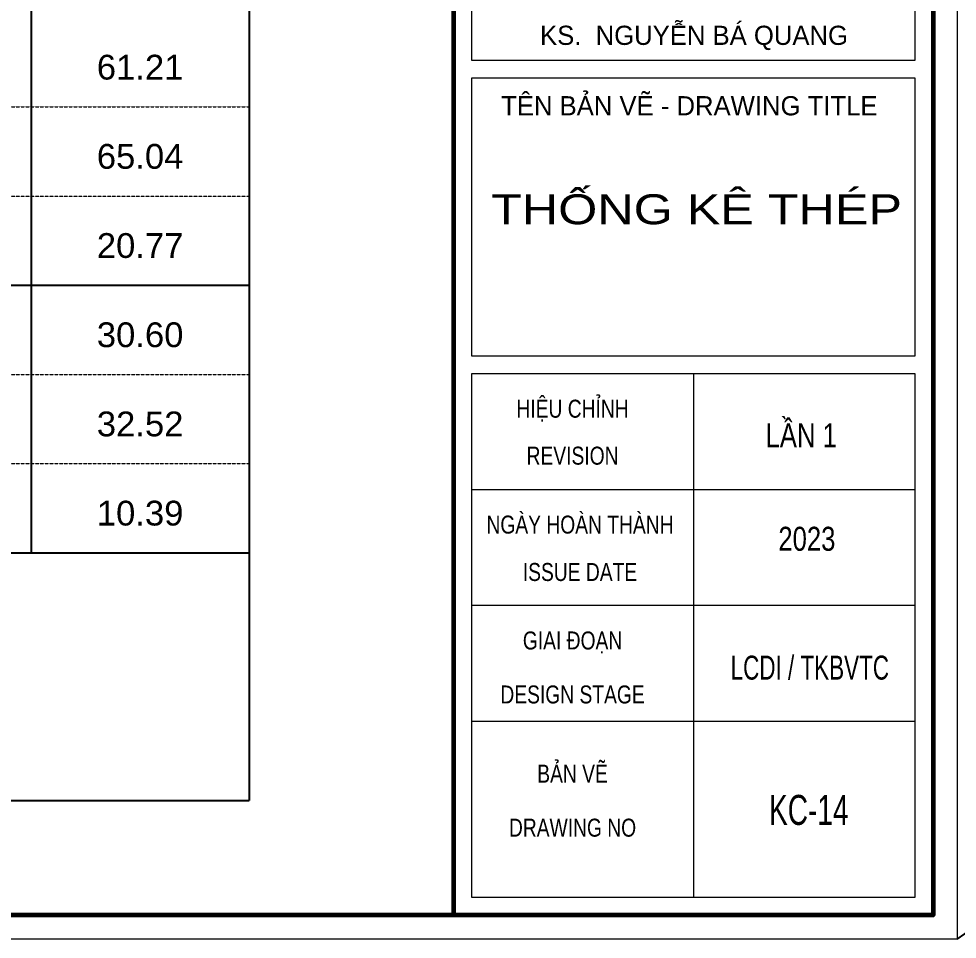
# Model space of a CAD drawing. Header units: millimetres. Extents: x -295047 to 263296, y -724756 to -308748.
# Drawn here: x 223434 to 229696, y -368365 to -362223 of the extents above; entities that cross this region are included whole.
import ezdxf
from ezdxf.enums import TextEntityAlignment as Align

# ---------------------------------------------------------------- set-up
doc = ezdxf.new("R2010")
doc.units = ezdxf.units.MM
doc.header["$MEASUREMENT"] = 0
doc.linetypes.add('HIDDEN', pattern=[0.375, 0.25, -0.125])
doc.layers.get('Defpoints').update_dxf_attribs({"color": 1})
doc.layers.add('KCS_Plotter', color=11, linetype='Continuous', plot=False)
for name, color, linetype, lineweight in [('Khungten_LCDI', 7, 'Continuous', 5), ('LC MANH DUT', 35, 'HIDDEN', 5), ('LC Net thay', 7, 'Continuous', 25), ('LC Text1', 3, 'Continuous', 20)]:
    doc.layers.add(name, color=color, linetype=linetype, lineweight=lineweight)
doc.styles.add('Hoa', font='micross.ttf')
doc.styles.add('Khungten', font='VHAVAN.TTF', dxfattribs={"width": 0.9, "height": 5000})
doc.styles.add('Title', font='VHBLACK.TTF', dxfattribs={"width": 0.8})
doc.styles.add('VNAVANTH', font='VHAVANB.TTF', dxfattribs={"width": 0.6})

# ---------------------------------------------------------------- blocks, each defined once
blk = doc.blocks.new('lcdi KC')
at = {"layer": 'Defpoints', "lineweight": 0}
blk.add_lwpolyline([(-1200, -14850), (-1200, 14850), (40800, 14850), (40800, -14850)], close=True, dxfattribs=at)
at = {"layer": 'Khungten_LCDI', "color": 5, "lineweight": 60}
blk.add_line((36600, 14650), (36600, -14650), dxfattribs=at)
at = {"layer": 'Khungten_LCDI', "color": 5, "lineweight": 25}
blk.add_line((40600, -14650), (40600, 14650), dxfattribs=at)
at = {"layer": 'Khungten_LCDI', "color": 9, "lineweight": 15}
for p, q in [((38600, -10133.4), (38600, -14500)), ((40450, -11100), (36750, -11100)), ((40450, -12066.7), (36750, -12066.7)), ((40450, -13033.3), (36750, -13033.3))]:
    blk.add_line(p, q, dxfattribs=at)
at = {"layer": 'Khungten_LCDI', "color": 5, "lineweight": 60}
blk.add_lwpolyline([(0, -14650), (0, 14650), (40600, 14650), (40600, -14650)], close=True, dxfattribs=at)
at = {"layer": 'Khungten_LCDI', "color": 9, "lineweight": 15}
for points in [[(36750, -7517.3), (40450, -7517.3), (40450, -5526.4), (36750, -5526.4)], [(36750, -9983.4), (40450, -9983.4), (40450, -7667.3), (36750, -7667.3)], [(36750, -14500), (40450, -14500), (40450, -10133.4), (36750, -10133.4)]]:
    blk.add_lwpolyline(points, close=True, dxfattribs=at)
at = {"color": 7}
for s, style, p in [('ks.  NGUYÔN B¸ QUANG', 'VNAVANTH', (38604.8, -7389.6)), ('tªn b¶n vÏ - drawing title', 'Khungten', (38565.6, -7977.2))]:
    blk.add_text(s, height=160, dxfattribs=dict(at, style=style)).set_placement(p, align=Align.CENTER)
for s, height, style, width, p in [('hiÖu chØnh', 150, 'Khungten', 0.8, (37591.7, -10499.4)), ('revision', 150, 'Khungten', 0.8, (37591.7, -10891)), ('ngµy hoµn thµnh', 150, 'Khungten', 0.8, (37654, -11466.1)), ('issue date', 150, 'Khungten', 0.8, (37654, -11861.5)), ('giai ®o¹n', 150, 'Khungten', 0.8, (37591.7, -12432.7)), ('lcdi / tkBVTC', 200, 'Title', 0.7, (39570.6, -12684.1)), ('design stage', 150, 'Khungten', 0.8, (37591.7, -12883.2)), ('b¶n vÏ', 150, 'Khungten', 0.8, (37591.7, -13543.7)), ('drawing nO', 150, 'Khungten', 0.8, (37591.7, -13994.2))]:
    blk.add_text(s, height=height, dxfattribs=dict(at, style=style, width=width)).set_placement(p, align=Align.CENTER)
at = {"color": 7, "style": 'Khungten', "width": 0.8}
for tag, p in [('REVISION', (39498.8, -10746.3)), ('NGAYHT', (39546.1, -11609.4))]:
    blk.add_attdef(tag, text='', height=200, dxfattribs=at).set_placement(p, align=Align.CENTER)
at = {"layer": 'LC Text1', "style": 'Title', "width": 1.485915}
for tag, p, p2 in [('TENBANVE1', (36912.7, -8885.8), (40339.1, -8885.8)), ('TENBANVE2', (36912.7, -9562.5), (40339.1, -9562.5))]:
    blk.add_attdef(tag, text='', height=250, dxfattribs=at).set_placement(p, p2, align=Align.FIT)
at = {"layer": 'LC Text1', "style": 'Title', "width": 0.7}
blk.add_attdef('SOBANVE', text='', height=250, dxfattribs=at).set_placement((39562, -13896.2), align=Align.CENTER)

msp = doc.modelspace()

# ---------------------------------------------------------------- linework, layer by layer
at = {"layer": 'KCS_Plotter', "ltscale": 2}
msp.add_line((229695.8, -368365.3), (263295.8, -344605.3), dxfattribs=at)
at = {"layer": 'LC MANH DUT'}
for p, q in [((213298.6, -362810.1), (224971.6, -362810.1)), ((213298.6, -363405.3), (224971.6, -363405.3)), ((213298.6, -364000.5), (224971.6, -364000.5)), ((213298.6, -364595.7), (224971.6, -364595.7)), ((213298.6, -365191), (224971.6, -365191)), ((213298.6, -365786.2), (224971.6, -365786.2))]:
    msp.add_line(p, q, dxfattribs=at)
at = {"layer": 'LC Net thay'}
for p, q in [((224971.6, -356328.7), (224971.6, -367439.6)), ((223516.6, -357122.3), (223516.6, -365786.2)), ((212306.5, -364000.5), (224971.6, -364000.5)), ((212306.5, -365786.2), (224971.6, -365786.2)), ((212306.5, -365786.2), (224971.6, -365786.2)), ((212306.5, -367439.6), (224971.6, -367439.6))]:
    msp.add_line(p, q, dxfattribs=at)

# ---------------------------------------------------------------- block references
ref = msp.add_blockref('lcdi KC', (197055.8, -356485.3), dxfattribs=dict(at, xscale=0.8, yscale=0.8, zscale=0.8))
ref.add_attrib('NGAYHT', '2023', dxfattribs={"layer": 'LC Text1', "height": 160, "style": 'Khungten', "width": 0.8}).set_placement((228692.6, -365772.8), align=Align.CENTER)
ref.add_attrib('REVISION', 'lÇn 1', dxfattribs={"layer": 'LC Text1', "height": 160, "style": 'Khungten', "width": 0.8}).set_placement((228654.8, -365082.3), align=Align.CENTER)
ref.add_attrib('SOBANVE', 'KC-14', dxfattribs={"layer": 'LC Text1', "height": 200, "style": 'Title', "width": 0.7}).set_placement((228705.4, -367602.2), align=Align.CENTER)
ref.add_attrib('TENBANVE1', 'THèNG K£ THÐP', dxfattribs={"layer": 'LC Text1', "height": 200, "style": 'Title', "width": 1.114988}).set_placement((226585.9, -363593.9), (229327.1, -363593.9), align=Align.FIT)

# ---------------------------------------------------------------- texts
at = {"layer": 'LC Text1', "style": 'Hoa'}
for s, p in [('61.21', (224244.1, -362677.8)), ('30.60', (224244.1, -364463.5))]:
    msp.add_text(s, height=165.34, dxfattribs=at).set_placement(p, align=Align.BOTTOM_CENTER)
at = {"layer": 'LC Text1', "color": 7, "style": 'Hoa'}
for s, p in [('65.04', (224244.1, -363273)), ('20.77', (224244.1, -363868.2)), ('32.52', (224244.1, -365058.7)), ('10.39', (224244.1, -365653.9))]:
    msp.add_text(s, height=165.34, dxfattribs=at).set_placement(p, align=Align.BOTTOM_CENTER)

doc.saveas('drawing.dxf')
